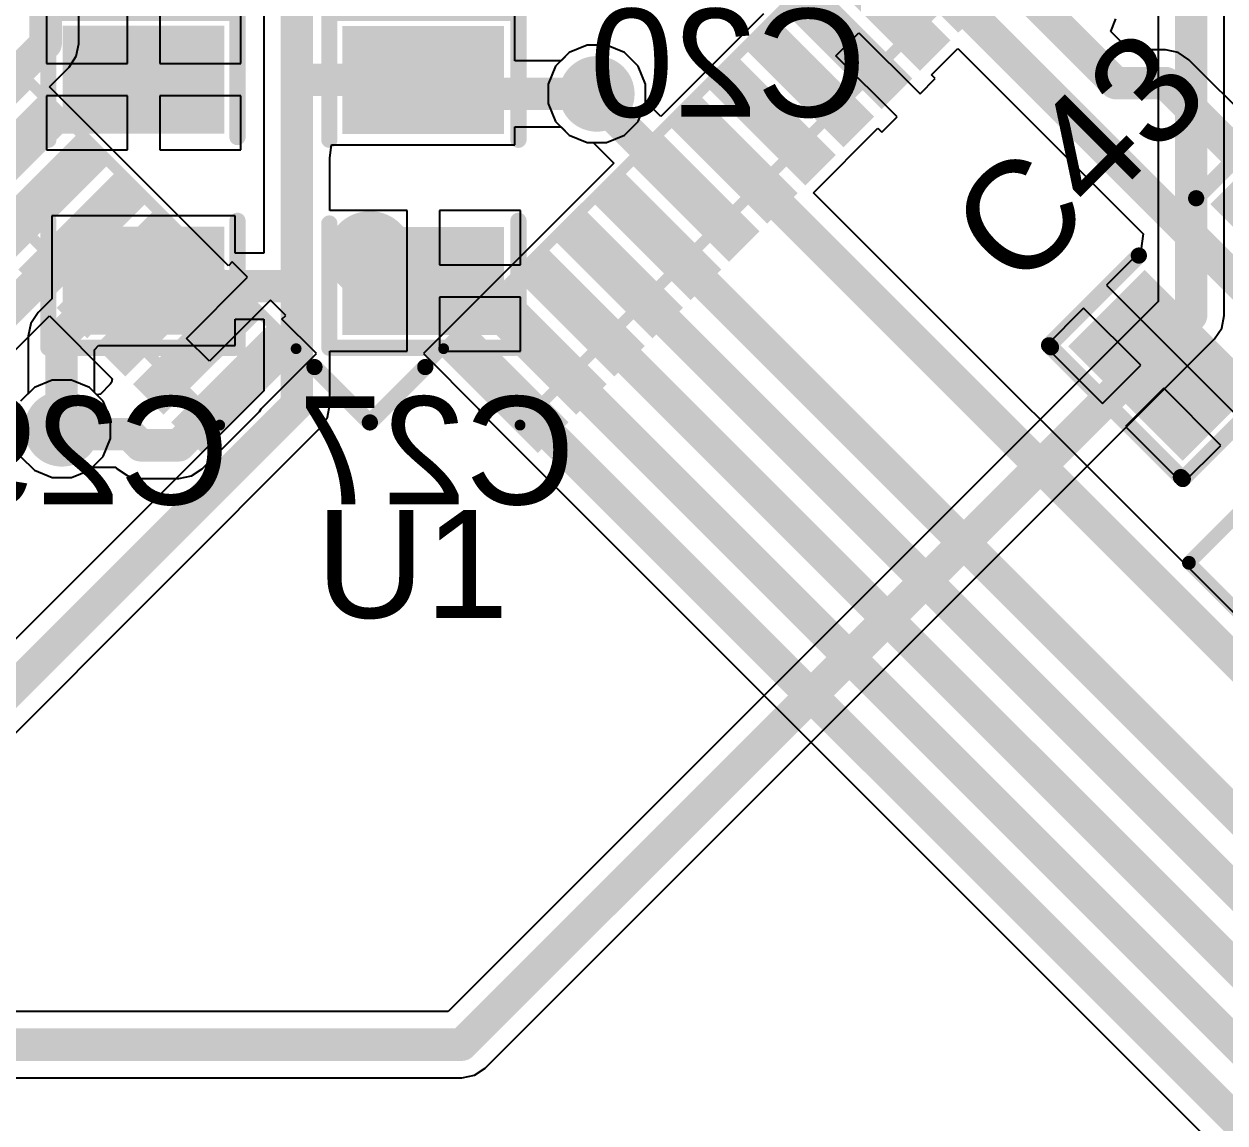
# Model space of a CAD drawing. Header units: millimetres. Extents: x 95 to 305, y 96 to 295.
# Drawn here: x 196.8 to 207.91, y 129.08 to 139.25 of the extents above; entities that cross this region are included whole.
import ezdxf

# ---------------------------------------------------------------- set-up
doc = ezdxf.new("R2010")
doc.units = ezdxf.units.MM
for name, color, linetype in [('BottomLayer', 5, 'Continuous'), ('BottomOverlay', 54, 'Continuous'), ('BottomPaste', 16, 'Continuous'), ('BottomSolder', 6, 'Continuous'), ('Mechanical11', 56, 'Continuous'), ('Mechanical13', 56, 'Continuous'), ('Mechanical15', 56, 'Continuous'), ('TopLayer', 1, 'Continuous'), ('TopOverlay', 2, 'Continuous'), ('TopPaste', 8, 'Continuous'), ('TopSolder', 216, 'Continuous'), ('ViaHoleLayer', 16, 'Continuous')]:
    doc.layers.add(name, color=color, linetype=linetype)
doc.styles.add('Arial', font='arial.ttf', dxfattribs={"height": 0.2})

# ---------------------------------------------------------------- blocks, each defined once
blk = doc.blocks.new('LQFP100_66')
at = {"layer": 'TopLayer'}
for points in [[(-6.149985159999999, 8.34999981), (-5.84998576, 8.34999981), (-5.84998576, 7.14999967), (-6.149985159999999, 7.14999967)], [(-5.64998616, 8.34999981), (-5.349986759999999, 8.34999981), (-5.349986759999999, 7.14999967), (-5.64998616, 7.14999967)], [(-5.149987159999999, 8.34999981), (-4.849987759999999, 8.34999981), (-4.849987759999999, 7.14999967), (-5.149987159999999, 7.14999967)], [(-4.649988159999999, 8.34999981), (-4.34998876, 8.34999981), (-4.34998876, 7.14999967), (-4.649988159999999, 7.14999967)], [(-4.14998916, 8.34999981), (-3.84998976, 8.34999981), (-3.84998976, 7.14999967), (-4.14998916, 7.14999967)], [(-3.64999016, 8.34999981), (-3.349990759999999, 8.34999981), (-3.349990759999999, 7.14999967), (-3.64999016, 7.14999967)], [(-3.14999116, 8.34999981), (-2.84999176, 8.34999981), (-2.84999176, 7.14999967), (-3.14999116, 7.14999967)], [(-2.64999216, 8.34999981), (-2.34999276, 8.34999981), (-2.34999276, 7.14999967), (-2.64999216, 7.14999967)], [(-7.14999967, 6.149990239999999), (-7.14999967, 5.84999084), (-8.34999981, 5.84999084), (-8.34999981, 6.149990239999999)], [(-7.14999967, 5.649991239999999), (-7.14999967, 5.349991839999999), (-8.34999981, 5.349991839999999), (-8.34999981, 5.649991239999999)], [(-7.14999967, 5.14999224), (-7.14999967, 4.84999284), (-8.34999981, 4.84999284), (-8.34999981, 5.14999224)], [(-7.14999967, 4.64999324), (-7.14999967, 4.34999384), (-8.34999981, 4.34999384), (-8.34999981, 4.64999324)], [(-7.14999967, 4.14999424), (-7.14999967, 3.84999484), (-8.34999981, 3.84999484), (-8.34999981, 4.14999424)], [(-7.14999967, 3.64999524), (-7.14999967, 3.34999584), (-8.34999981, 3.34999584), (-8.34999981, 3.64999524)], [(-7.14999967, 3.14999624), (-7.14999967, 2.84999684), (-8.34999981, 2.84999684), (-8.34999981, 3.14999624)], [(-7.14999967, 2.64999724), (-7.14999967, 2.34999784), (-8.34999981, 2.34999784), (-8.34999981, 2.64999724)], [(-7.14999967, 2.14999824), (-7.14999967, 1.84999884), (-8.34999981, 1.84999884), (-8.34999981, 2.14999824)], [(-7.14999967, 1.64999924), (-7.14999967, 1.34999984), (-8.34999981, 1.34999984), (-8.34999981, 1.64999924)], [(-7.14999967, 1.15000024), (-7.14999967, 0.8500008399999999), (-8.34999981, 0.8500008399999999), (-8.34999981, 1.15000024)], [(-7.14999967, 0.65000124), (-7.14999967, 0.35000184), (-8.34999981, 0.35000184), (-8.34999981, 0.65000124)]]:
    blk.add_hatch(color=1, dxfattribs=at).paths.add_polyline_path(points)
at = {"layer": 'TopPaste'}
for points in [[(-6.149985159999999, 8.34999981), (-5.84998576, 8.34999981), (-5.84998576, 7.14999967), (-6.149985159999999, 7.14999967)], [(-5.64998616, 8.34999981), (-5.349986759999999, 8.34999981), (-5.349986759999999, 7.14999967), (-5.64998616, 7.14999967)], [(-5.149987159999999, 8.34999981), (-4.849987759999999, 8.34999981), (-4.849987759999999, 7.14999967), (-5.149987159999999, 7.14999967)], [(-4.649988159999999, 8.34999981), (-4.34998876, 8.34999981), (-4.34998876, 7.14999967), (-4.649988159999999, 7.14999967)], [(-4.14998916, 8.34999981), (-3.84998976, 8.34999981), (-3.84998976, 7.14999967), (-4.14998916, 7.14999967)], [(-3.64999016, 8.34999981), (-3.349990759999999, 8.34999981), (-3.349990759999999, 7.14999967), (-3.64999016, 7.14999967)], [(-3.14999116, 8.34999981), (-2.84999176, 8.34999981), (-2.84999176, 7.14999967), (-3.14999116, 7.14999967)], [(-2.64999216, 8.34999981), (-2.34999276, 8.34999981), (-2.34999276, 7.14999967), (-2.64999216, 7.14999967)], [(-7.14999967, 6.149990239999999), (-7.14999967, 5.84999084), (-8.34999981, 5.84999084), (-8.34999981, 6.149990239999999)], [(-7.14999967, 5.649991239999999), (-7.14999967, 5.349991839999999), (-8.34999981, 5.349991839999999), (-8.34999981, 5.649991239999999)], [(-7.14999967, 5.14999224), (-7.14999967, 4.84999284), (-8.34999981, 4.84999284), (-8.34999981, 5.14999224)], [(-7.14999967, 4.64999324), (-7.14999967, 4.34999384), (-8.34999981, 4.34999384), (-8.34999981, 4.64999324)], [(-7.14999967, 4.14999424), (-7.14999967, 3.84999484), (-8.34999981, 3.84999484), (-8.34999981, 4.14999424)], [(-7.14999967, 3.64999524), (-7.14999967, 3.34999584), (-8.34999981, 3.34999584), (-8.34999981, 3.64999524)], [(-7.14999967, 3.14999624), (-7.14999967, 2.84999684), (-8.34999981, 2.84999684), (-8.34999981, 3.14999624)], [(-7.14999967, 2.64999724), (-7.14999967, 2.34999784), (-8.34999981, 2.34999784), (-8.34999981, 2.64999724)], [(-7.14999967, 2.14999824), (-7.14999967, 1.84999884), (-8.34999981, 1.84999884), (-8.34999981, 2.14999824)], [(-7.14999967, 1.64999924), (-7.14999967, 1.34999984), (-8.34999981, 1.34999984), (-8.34999981, 1.64999924)], [(-7.14999967, 1.15000024), (-7.14999967, 0.8500008399999999), (-8.34999981, 0.8500008399999999), (-8.34999981, 1.15000024)], [(-7.14999967, 0.65000124), (-7.14999967, 0.35000184), (-8.34999981, 0.35000184), (-8.34999981, 0.65000124)]]:
    blk.add_hatch(color=8, dxfattribs=at).paths.add_polyline_path(points)
at = {"layer": 'TopSolder'}
for points in [[(-6.199985059999999, 8.39999971), (-5.79998586, 8.39999971), (-5.79998586, 7.09999977), (-6.199985059999999, 7.09999977)], [(-5.69998606, 8.39999971), (-5.29998686, 8.39999971), (-5.29998686, 7.09999977), (-5.69998606, 7.09999977)], [(-5.19998706, 8.39999971), (-4.79998786, 8.39999971), (-4.79998786, 7.09999977), (-5.19998706, 7.09999977)], [(-4.69998806, 8.39999971), (-4.29998886, 8.39999971), (-4.29998886, 7.09999977), (-4.69998806, 7.09999977)], [(-4.19998906, 8.39999971), (-3.79998986, 8.39999971), (-3.79998986, 7.09999977), (-4.19998906, 7.09999977)], [(-3.69999006, 8.39999971), (-3.29999086, 8.39999971), (-3.29999086, 7.09999977), (-3.69999006, 7.09999977)], [(-3.19999106, 8.39999971), (-2.79999186, 8.39999971), (-2.79999186, 7.09999977), (-3.19999106, 7.09999977)], [(-2.69999206, 8.39999971), (-2.29999286, 8.39999971), (-2.29999286, 7.09999977), (-2.69999206, 7.09999977)], [(-7.09999977, 6.19999014), (-7.09999977, 5.79999094), (-8.39999971, 5.79999094), (-8.39999971, 6.19999014)], [(-7.09999977, 5.69999114), (-7.09999977, 5.299991939999999), (-8.39999971, 5.299991939999999), (-8.39999971, 5.69999114)], [(-7.09999977, 5.199992139999999), (-7.09999977, 4.79999294), (-8.39999971, 4.79999294), (-8.39999971, 5.199992139999999)], [(-7.09999977, 4.69999314), (-7.09999977, 4.299993939999999), (-8.39999971, 4.299993939999999), (-8.39999971, 4.69999314)], [(-7.09999977, 4.19999414), (-7.09999977, 3.799994939999999), (-8.39999971, 3.799994939999999), (-8.39999971, 4.19999414)], [(-7.09999977, 3.69999514), (-7.09999977, 3.29999594), (-8.39999971, 3.29999594), (-8.39999971, 3.69999514)], [(-7.09999977, 3.19999614), (-7.09999977, 2.79999694), (-8.39999971, 2.79999694), (-8.39999971, 3.19999614)], [(-7.09999977, 2.69999714), (-7.09999977, 2.29999794), (-8.39999971, 2.29999794), (-8.39999971, 2.69999714)], [(-7.09999977, 2.19999814), (-7.09999977, 1.79999894), (-8.39999971, 1.79999894), (-8.39999971, 2.19999814)], [(-7.09999977, 1.69999914), (-7.09999977, 1.29999994), (-8.39999971, 1.29999994), (-8.39999971, 1.69999914)], [(-7.09999977, 1.20000014), (-7.09999977, 0.8000009399999999), (-8.39999971, 0.8000009399999999), (-8.39999971, 1.20000014)], [(-7.09999977, 0.7000011399999999), (-7.09999977, 0.30000194), (-8.39999971, 0.3000019399999999), (-8.39999971, 0.7000011399999999)]]:
    blk.add_hatch(color=216, dxfattribs=at).paths.add_polyline_path(points)
at = {"layer": 'Mechanical11', "const_width": 0.0999998}
for points in [[(6.13499916, 8.09999904), (-6.13499916, 8.09999904)], [(-6.13499916, 8.09999904), (-6.13499916, 7.10000104)], [(7.10000104, 7.10000104), (-7.10000104, 7.10000104)], [(-7.099998499999999, 7.100003579999999), (-7.099998499999999, -7.099998499999999)], [(-8.0999965, 6.13500424), (-8.099993959999999, -6.13499408)], [(-7.099995959999999, 6.13500424), (-8.0999965, 6.13500424)]]:
    blk.add_lwpolyline(points, dxfattribs=at)
at = {"layer": 'Mechanical11'}
for points, const_width in [([(-6.15999784, 8.09999904, 1), (-6.110000479999999, 8.09999904, 1)], 0.0499999), ([(-6.15999784, 8.09999904, 1), (-6.110000479999999, 8.09999904, 1)], 0.0499999), ([(-7.124999719999999, 7.10000104, 1), (-7.075002359999999, 7.10000104, 1)], 0.0499999), ([(-7.124997179999999, 7.100003579999999, 1), (-7.074999819999999, 7.100003579999999, 1)], 0.0499999), ([(-6.15999784, 7.10000104, 1), (-6.110000479999999, 7.10000104, 1)], 0.0499999), ([(-5.80001634, 6.000000699999999, 1), (-6.20001554, 6.000000699999999, 1)], 0.3999992), ([(-8.124995179999999, 6.13500424, 1), (-8.07499782, 6.13500424, 1)], 0.0499999), ([(-8.124995179999999, 6.13500424, 1), (-8.07499782, 6.13500424, 1)], 0.0499999), ([(-7.124994640000001, 6.13500424, 1), (-7.074997279999999, 6.13500424, 1)], 0.0499999), ([(-6.30001534, 6.000000699999999, 1), (-6.10001574, 6.000000699999999, 1)], 0.1999996), ([(-5.900016139999999, 6.000000699999999, 1), (-5.70001654, 6.000000699999999, 1)], 0.1999996)]:
    blk.add_lwpolyline(points, format="xyb", close=True, dxfattribs=dict(at, const_width=const_width))
at = {"layer": 'TopOverlay', "const_width": 0.1499997}
for points in [[(-7.10016106, 7.10000104), (-7.1001636, 6.37500122)], [(-6.37516378, 7.10000104), (-7.10016106, 7.10000104)]]:
    blk.add_lwpolyline(points, dxfattribs=at)
at = {"layer": 'TopOverlay'}
for points, const_width in [([(-7.137661619999999, 7.10000104, 1), (-7.0626605, 7.10000104, 1)], 0.07499858), ([(-7.137661619999999, 7.10000104, 1), (-7.0626605, 7.10000104, 1)], 0.07499858), ([(-6.41266434, 7.10000104, 1), (-6.33766322, 7.10000104, 1)], 0.07499858), ([(-7.137664159999999, 6.37500122, 1), (-7.06266304, 6.37500122, 1)], 0.07499858), ([(-5.8000011, 5.999995619999999, 1), (-6.200000299999999, 5.999995619999999, 1)], 0.3999992), ([(-6.300000099999999, 5.999995619999999, 1), (-6.100000499999999, 5.999995619999999, 1)], 0.1999996), ([(-5.900000899999999, 5.999995619999999, 1), (-5.7000013, 5.999995619999999, 1)], 0.1999996)]:
    blk.add_lwpolyline(points, format="xyb", close=True, dxfattribs=dict(at, const_width=const_width))
blk = doc.blocks.new('TSX_3225_153')
at = {"layer": 'Mechanical15'}
h = blk.add_hatch(color=56, dxfattribs=at)
edge = h.paths.add_edge_path()
edge.add_arc((0, 0), 0.254, 0, 360)
at = {"layer": 'TopLayer'}
h = blk.add_hatch(color=1, dxfattribs=at)
edge = h.paths.add_edge_path()
edge.add_arc((-1.65000051, 1.30000121), 0.1499997, 90, 180)
edge.add_line((-1.80000021, 1.30000121), (-1.80000021, 0.4000004699999999))
edge.add_arc((-1.65000051, 0.4000004699999999), 0.1499997, 180, 270.0000000000001)
edge.add_line((-1.65000051, 0.25000077), (-0.5500001699999999, 0.25000077))
edge.add_arc((-0.55000017, 0.4000004699999999), 0.1499997, 270, 360)
edge.add_line((-0.4000004700000001, 0.4000004699999999), (-0.4000004700000001, 1.30000121))
edge.add_arc((-0.55000017, 1.30000121), 0.1499997, 0, 90)
edge.add_line((-0.55000017, 1.45000091), (-1.65000051, 1.45000091))
h = blk.add_hatch(color=1, dxfattribs=at)
edge = h.paths.add_edge_path()
edge.add_arc((0.54999763, 1.29999867), 0.1499997, 90, 180)
edge.add_line((0.3999979300000001, 1.29999867), (0.3999979300000001, 0.3999979300000001))
edge.add_arc((0.54999763, 0.39999793), 0.1499997, 180, 270)
edge.add_line((0.54999763, 0.24999823), (1.64999797, 0.24999823))
edge.add_arc((1.64999797, 0.39999793), 0.1499997, 270, 360)
edge.add_line((1.79999767, 0.39999793), (1.79999767, 1.29999867))
edge.add_arc((1.64999797, 1.29999867), 0.1499997, 0, 90)
edge.add_line((1.64999797, 1.44999837), (0.54999763, 1.44999837))
h = blk.add_hatch(color=1, dxfattribs=at)
edge = h.paths.add_edge_path()
edge.add_arc((-1.65000051, -0.4000004699999999), 0.1499997, 90, 180)
edge.add_line((-1.80000021, -0.4000004699999999), (-1.80000021, -1.30000121))
edge.add_arc((-1.65000051, -1.30000121), 0.1499997, 180, 270.0000000000001)
edge.add_line((-1.65000051, -1.45000091), (-0.5500001699999999, -1.45000091))
edge.add_arc((-0.55000017, -1.30000121), 0.1499997, 270, 360)
edge.add_line((-0.4000004700000001, -1.30000121), (-0.4000004700000001, -0.4000004699999999))
edge.add_arc((-0.55000017, -0.4000004699999999), 0.1499997, 0, 90)
edge.add_line((-0.55000017, -0.25000077), (-1.65000051, -0.25000077))
h = blk.add_hatch(color=1, dxfattribs=at)
edge = h.paths.add_edge_path()
edge.add_arc((0.55000017, -0.4000004699999999), 0.1499997, 90, 180)
edge.add_line((0.4000004700000001, -0.4000004699999999), (0.4000004700000001, -1.30000121))
edge.add_arc((0.55000017, -1.30000121), 0.1499997, 180, 270)
edge.add_line((0.55000017, -1.45000091), (1.65000051, -1.45000091))
edge.add_arc((1.65000051, -1.30000121), 0.1499997, 270, 360)
edge.add_line((1.80000021, -1.30000121), (1.80000021, -0.4000004699999999))
edge.add_arc((1.65000051, -0.4000004699999999), 0.1499997, 0, 90.0000000000001)
edge.add_line((1.65000051, -0.25000077), (0.5500001699999999, -0.25000077))
at = {"layer": 'TopPaste'}
h = blk.add_hatch(color=8, dxfattribs=at)
edge = h.paths.add_edge_path()
edge.add_arc((-1.65000051, 1.30000121), 0.1499997, 90, 180)
edge.add_line((-1.80000021, 1.30000121), (-1.80000021, 0.4000004699999999))
edge.add_arc((-1.65000051, 0.4000004699999999), 0.1499997, 180, 270.0000000000001)
edge.add_line((-1.65000051, 0.25000077), (-0.5500001699999999, 0.25000077))
edge.add_arc((-0.55000017, 0.4000004699999999), 0.1499997, 270, 360)
edge.add_line((-0.4000004700000001, 0.4000004699999999), (-0.4000004700000001, 1.30000121))
edge.add_arc((-0.55000017, 1.30000121), 0.1499997, 0, 90)
edge.add_line((-0.55000017, 1.45000091), (-1.65000051, 1.45000091))
h = blk.add_hatch(color=8, dxfattribs=at)
edge = h.paths.add_edge_path()
edge.add_arc((0.54999763, 1.29999867), 0.1499997, 90, 180)
edge.add_line((0.3999979300000001, 1.29999867), (0.3999979300000001, 0.3999979300000001))
edge.add_arc((0.54999763, 0.39999793), 0.1499997, 180, 270)
edge.add_line((0.54999763, 0.24999823), (1.64999797, 0.24999823))
edge.add_arc((1.64999797, 0.39999793), 0.1499997, 270, 360)
edge.add_line((1.79999767, 0.39999793), (1.79999767, 1.29999867))
edge.add_arc((1.64999797, 1.29999867), 0.1499997, 0, 90)
edge.add_line((1.64999797, 1.44999837), (0.54999763, 1.44999837))
h = blk.add_hatch(color=8, dxfattribs=at)
edge = h.paths.add_edge_path()
edge.add_arc((-1.65000051, -0.4000004699999999), 0.1499997, 90, 180)
edge.add_line((-1.80000021, -0.4000004699999999), (-1.80000021, -1.30000121))
edge.add_arc((-1.65000051, -1.30000121), 0.1499997, 180, 270.0000000000001)
edge.add_line((-1.65000051, -1.45000091), (-0.5500001699999999, -1.45000091))
edge.add_arc((-0.55000017, -1.30000121), 0.1499997, 270, 360)
edge.add_line((-0.4000004700000001, -1.30000121), (-0.4000004700000001, -0.4000004699999999))
edge.add_arc((-0.55000017, -0.4000004699999999), 0.1499997, 0, 90)
edge.add_line((-0.55000017, -0.25000077), (-1.65000051, -0.25000077))
h = blk.add_hatch(color=8, dxfattribs=at)
edge = h.paths.add_edge_path()
edge.add_arc((0.55000017, -0.4000004699999999), 0.1499997, 90, 180)
edge.add_line((0.4000004700000001, -0.4000004699999999), (0.4000004700000001, -1.30000121))
edge.add_arc((0.55000017, -1.30000121), 0.1499997, 180, 270)
edge.add_line((0.55000017, -1.45000091), (1.65000051, -1.45000091))
edge.add_arc((1.65000051, -1.30000121), 0.1499997, 270, 360)
edge.add_line((1.80000021, -1.30000121), (1.80000021, -0.4000004699999999))
edge.add_arc((1.65000051, -0.4000004699999999), 0.1499997, 0, 90.0000000000001)
edge.add_line((1.65000051, -0.25000077), (0.5500001699999999, -0.25000077))
at = {"layer": 'TopSolder'}
h = blk.add_hatch(color=216, dxfattribs=at)
edge = h.paths.add_edge_path()
edge.add_arc((-1.65000051, 1.30000121), 0.1999996, 90, 180)
edge.add_line((-1.85000011, 1.30000121), (-1.85000011, 0.4000004699999999))
edge.add_arc((-1.65000051, 0.4000004699999999), 0.1999996, 180, 269.9999999999999)
edge.add_line((-1.65000051, 0.2000008699999999), (-0.5500001699999999, 0.2000008699999999))
edge.add_arc((-0.55000017, 0.4000004699999999), 0.1999996, 270, 360)
edge.add_line((-0.35000057, 0.4000004699999999), (-0.35000057, 1.30000121))
edge.add_arc((-0.55000017, 1.30000121), 0.1999996, 0, 90)
edge.add_line((-0.55000017, 1.50000081), (-1.65000051, 1.50000081))
h = blk.add_hatch(color=216, dxfattribs=at)
edge = h.paths.add_edge_path()
edge.add_arc((0.54999763, 1.29999867), 0.1999996, 90, 180)
edge.add_line((0.34999803, 1.29999867), (0.34999803, 0.3999979300000001))
edge.add_arc((0.54999763, 0.39999793), 0.1999996, 180, 270)
edge.add_line((0.54999763, 0.19999833), (1.64999797, 0.19999833))
edge.add_arc((1.64999797, 0.39999793), 0.1999996, 270, 360)
edge.add_line((1.84999757, 0.39999793), (1.84999757, 1.29999867))
edge.add_arc((1.64999797, 1.29999867), 0.1999996, 0, 90)
edge.add_line((1.64999797, 1.49999827), (0.54999763, 1.49999827))
h = blk.add_hatch(color=216, dxfattribs=at)
edge = h.paths.add_edge_path()
edge.add_arc((-1.65000051, -0.4000004699999999), 0.1999996, 90, 180)
edge.add_line((-1.85000011, -0.4000004699999999), (-1.85000011, -1.30000121))
edge.add_arc((-1.65000051, -1.30000121), 0.1999996, 180, 269.9999999999999)
edge.add_line((-1.65000051, -1.50000081), (-0.5500001699999999, -1.50000081))
edge.add_arc((-0.55000017, -1.30000121), 0.1999996, 270, 360)
edge.add_line((-0.35000057, -1.30000121), (-0.35000057, -0.4000004699999999))
edge.add_arc((-0.55000017, -0.4000004699999999), 0.1999996, 0, 90)
edge.add_line((-0.55000017, -0.2000008699999999), (-1.65000051, -0.2000008699999999))
h = blk.add_hatch(color=216, dxfattribs=at)
edge = h.paths.add_edge_path()
edge.add_arc((0.55000017, -0.4000004699999999), 0.1999996, 90, 180)
edge.add_line((0.35000057, -0.4000004699999999), (0.35000057, -1.30000121))
edge.add_arc((0.55000017, -1.30000121), 0.1999996, 180, 270)
edge.add_line((0.55000017, -1.50000081), (1.65000051, -1.50000081))
edge.add_arc((1.65000051, -1.30000121), 0.1999996, 270, 360)
edge.add_line((1.85000011, -1.30000121), (1.85000011, -0.4000004699999999))
edge.add_arc((1.65000051, -0.4000004699999999), 0.1999996, 0, 89.99999999999987)
edge.add_line((1.65000051, -0.2000008699999999), (0.5500001699999999, -0.2000008699999999))
at = {"layer": 'Mechanical13', "const_width": 0.0499999}
for points in [[(-1.49266656, 1.3000736), (-1.64974016, 1.143)], [(1.49392386, 1.3000736), (-1.49266656, 1.3000736)], [(1.6502253, 1.14377216), (1.49392386, 1.3000736)], [(-1.64974016, -1.143), (-1.64974016, 1.143)], [(1.6502253, -1.143), (1.6502253, 1.14377216)], [(-1.49282912, -1.29991104), (-1.64974016, -1.143)], [(1.6502253, -1.143), (1.49331426, -1.29991104)], [(1.49331426, -1.29991104), (-1.49282912, -1.29991104)]]:
    blk.add_lwpolyline(points, dxfattribs=at)
at = {"layer": 'Mechanical13', "const_width": 0.02499868}
for points in [[(-1.5051659, 1.3000736, 1), (-1.48016722, 1.3000736, 1)], [(-1.5051659, 1.3000736, 1), (-1.48016722, 1.3000736, 1)], [(1.48142452, 1.3000736, 1), (1.5064232, 1.3000736, 1)], [(1.48142452, 1.3000736, 1), (1.5064232, 1.3000736, 1)], [(-1.6622395, 1.143, 1), (-1.63724082, 1.143, 1)], [(-1.6622395, 1.143, 1), (-1.63724082, 1.143, 1)], [(1.63772596, 1.14377216, 1), (1.66272464, 1.14377216, 1)], [(1.63772596, 1.14377216, 1), (1.66272464, 1.14377216, 1)], [(-1.6622395, -1.143, 1), (-1.63724082, -1.143, 1)], [(-1.6622395, -1.143, 1), (-1.63724082, -1.143, 1)], [(1.63772596, -1.143, 1), (1.66272464, -1.143, 1)], [(1.63772596, -1.143, 1), (1.66272464, -1.143, 1)], [(-1.50532846, -1.29991104, 1), (-1.48032978, -1.29991104, 1)], [(-1.50532846, -1.29991104, 1), (-1.48032978, -1.29991104, 1)], [(1.48081492, -1.29991104, 1), (1.5058136, -1.29991104, 1)], [(1.48081492, -1.29991104, 1), (1.5058136, -1.29991104, 1)]]:
    blk.add_lwpolyline(points, format="xyb", close=True, dxfattribs=at)
at = {"layer": 'Mechanical15', "const_width": 0.127}
for points in [[(2.159, 1.778), (-2.159, 1.778)], [(-2.159, -1.778), (-2.159, 1.778)], [(2.159, -1.778), (2.159, 1.778)], [(2.159, -1.778), (-2.159, -1.778)]]:
    blk.add_lwpolyline(points, dxfattribs=at)
at = {"layer": 'Mechanical15', "const_width": 0.0635}
for points in [[(-2.19075, 1.778, 1), (-2.12725, 1.778, 1)], [(-2.19075, 1.778, 1), (-2.12725, 1.778, 1)], [(2.12725, 1.778, 1), (2.19075, 1.778, 1)], [(2.12725, 1.778, 1), (2.19075, 1.778, 1)], [(-2.19075, -1.778, 1), (-2.12725, -1.778, 1)], [(-2.19075, -1.778, 1), (-2.12725, -1.778, 1)], [(2.12725, -1.778, 1), (2.19075, -1.778, 1)], [(2.12725, -1.778, 1), (2.19075, -1.778, 1)]]:
    blk.add_lwpolyline(points, format="xyb", close=True, dxfattribs=at)
at = {"layer": 'TopOverlay', "const_width": 0.127}
for points in [[(2.159, 1.778), (-2.159, 1.778)], [(-2.159, -1.24100082), (-2.159, 1.778)], [(2.159, -1.778), (2.159, 1.778)], [(-1.62199828, -1.778), (-2.159, -1.24100082)], [(2.159, -1.778), (-1.62199828, -1.778)]]:
    blk.add_lwpolyline(points, dxfattribs=at)
at = {"layer": 'TopOverlay'}
for points, const_width in [([(-2.19075, 1.778, 1), (-2.12725, 1.778, 1)], 0.0635), ([(-2.19075, 1.778, 1), (-2.12725, 1.778, 1)], 0.0635), ([(2.12725, 1.778, 1), (2.19075, 1.778, 1)], 0.0635), ([(2.12725, 1.778, 1), (2.19075, 1.778, 1)], 0.0635), ([(-2.19075, -1.24100082, 1), (-2.12725, -1.24100082, 1)], 0.0635), ([(-2.19075, -1.24100082, 1), (-2.12725, -1.24100082, 1)], 0.0635), ([(-2.0590002, -1.778, 1), (-2.2589998, -1.778, 1)], 0.0999998), ([(-2.28399848, -1.778, 1), (-2.23400112, -1.778, 1)], 0.0499999), ([(-2.08399888, -1.778, 1), (-2.03400152, -1.778, 1)], 0.0499999), ([(-1.65374828, -1.778, 1), (-1.59024828, -1.778, 1)], 0.0635), ([(-1.65374828, -1.778, 1), (-1.59024828, -1.778, 1)], 0.0635), ([(2.12725, -1.778, 1), (2.19075, -1.778, 1)], 0.0635), ([(2.12725, -1.778, 1), (2.19075, -1.778, 1)], 0.0635)]:
    blk.add_lwpolyline(points, format="xyb", close=True, dxfattribs=dict(at, const_width=const_width))
blk = doc.blocks.new('CAP0805_162')
at = {"layer": 'TopLayer'}
for points in [[(-1.37900029, 0.70449948), (-0.47899955, 0.70449948), (-0.47899955, -0.69250052), (-1.37900029, -0.69250052)], [(0.48100107, 0.70449948), (1.38100181, 0.70449948), (1.38100181, -0.69250052), (0.48100107, -0.69250052)]]:
    blk.add_hatch(color=1, dxfattribs=at).paths.add_polyline_path(points)
at = {"layer": 'TopPaste'}
for points in [[(-1.37900029, 0.70449948), (-0.47899955, 0.70449948), (-0.47899955, -0.69250052), (-1.37900029, -0.69250052)], [(0.48100107, 0.70449948), (1.38100181, 0.70449948), (1.38100181, -0.69250052), (0.48100107, -0.69250052)]]:
    blk.add_hatch(color=8, dxfattribs=at).paths.add_polyline_path(points)
at = {"layer": 'TopSolder'}
for points in [[(-1.42900019, 0.7544993799999999), (-0.42899965, 0.7544993799999999), (-0.42899965, -0.7425004199999999), (-1.42900019, -0.7425004199999999)], [(0.4310011699999999, 0.7544993799999999), (1.43100171, 0.7544993799999999), (1.43100171, -0.7425004199999999), (0.4310011699999999, -0.7425004199999999)]]:
    blk.add_hatch(color=216, dxfattribs=at).paths.add_polyline_path(points)
at = {"layer": 'TopOverlay', "const_width": 0.1499997}
for points in [[(-0.37500052, 0.8750020599999999), (-1.55000198, 0.8750020599999999)], [(-1.55000198, -0.8500008399999999), (-1.55000198, 0.8500008399999999)], [(1.54999944, 0.87499952), (0.3999992, 0.87499952)], [(1.54999944, -0.85000338), (1.54999944, 0.8499983)], [(-0.37500052, -0.8750020599999999), (-1.55000198, -0.8750020599999999)], [(1.54999944, -0.8750045999999999), (0.37500052, -0.8750045999999999)]]:
    blk.add_lwpolyline(points, dxfattribs=at)
at = {"layer": 'TopOverlay', "const_width": 0.07499858}
for points in [[(-1.58750254, 0.8750020599999999, 1), (-1.51250142, 0.8750020599999999, 1)], [(-1.58750254, 0.8500008399999999, 1), (-1.51250142, 0.8500008399999999, 1)], [(-0.41250108, 0.8750020599999999, 1), (-0.33749996, 0.8750020599999999, 1)], [(0.36249864, 0.87499952, 1), (0.43749976, 0.87499952, 1)], [(1.51249888, 0.87499952, 1), (1.5875, 0.87499952, 1)], [(1.51249888, 0.8499983, 1), (1.5875, 0.8499983, 1)], [(-1.58750254, -0.8500008399999999, 1), (-1.51250142, -0.8500008399999999, 1)], [(1.51249888, -0.85000338, 1), (1.5875, -0.85000338, 1)], [(-1.58750254, -0.8750020599999999, 1), (-1.51250142, -0.8750020599999999, 1)], [(-0.41250108, -0.8750020599999999, 1), (-0.33749996, -0.8750020599999999, 1)], [(0.33749996, -0.8750045999999999, 1), (0.41250108, -0.8750045999999999, 1)], [(1.51249888, -0.8750045999999999, 1), (1.5875, -0.8750045999999999, 1)]]:
    blk.add_lwpolyline(points, format="xyb", close=True, dxfattribs=at)
blk = doc.blocks.new('CAP0805_B_173')
at = {"layer": 'BottomLayer'}
for points in [[(-1.37900029, 0.69250052), (-0.47899955, 0.69250052), (-0.47899955, -0.70449948), (-1.37900029, -0.70449948)], [(0.48100107, 0.69250052), (1.38100181, 0.69250052), (1.38100181, -0.70449948), (0.48100107, -0.70449948)]]:
    blk.add_hatch(color=5, dxfattribs=at).paths.add_polyline_path(points)
at = {"layer": 'BottomPaste'}
for points in [[(-1.37900029, 0.69250052), (-0.47899955, 0.69250052), (-0.47899955, -0.70449948), (-1.37900029, -0.70449948)], [(0.48100107, 0.69250052), (1.38100181, 0.69250052), (1.38100181, -0.70449948), (0.48100107, -0.70449948)]]:
    blk.add_hatch(color=16, dxfattribs=at).paths.add_polyline_path(points)
at = {"layer": 'BottomSolder'}
for points in [[(-1.42900019, 0.7425004199999999), (-0.42899965, 0.7425004199999999), (-0.42899965, -0.7544993799999999), (-1.42900019, -0.7544993799999999)], [(0.4310011699999999, 0.7425004199999999), (1.43100171, 0.7425004199999999), (1.43100171, -0.7544993799999999), (0.4310011699999999, -0.7544993799999999)]]:
    blk.add_hatch(color=6, dxfattribs=at).paths.add_polyline_path(points)
at = {"layer": 'BottomOverlay', "const_width": 0.1499997}
for points in [[(-1.55000198, 0.8750020599999999), (-0.37500052, 0.8750020599999999)], [(-1.54999944, 0.8499983), (-1.54999944, -0.8499983)], [(0.37500052, 0.8750045999999999), (1.54999944, 0.8750045999999999)], [(1.54999944, 0.85000338), (1.54999944, -0.8499983)], [(-1.55000198, -0.8750020599999999), (-0.37500052, -0.8750020599999999)], [(0.3999992, -0.87499952), (1.54999944, -0.87499952)]]:
    blk.add_lwpolyline(points, dxfattribs=at)
at = {"layer": 'BottomOverlay', "const_width": 0.07499858}
for points in [[(-1.58750254, 0.8750020599999999, 1), (-1.51250142, 0.8750020599999999, 1)], [(-1.5875, 0.8499983, 1), (-1.51249888, 0.8499983, 1)], [(-0.41250108, 0.8750020599999999, 1), (-0.33749996, 0.8750020599999999, 1)], [(0.33749996, 0.8750045999999999, 1), (0.41250108, 0.8750045999999999, 1)], [(1.51249888, 0.8750045999999999, 1), (1.5875, 0.8750045999999999, 1)], [(1.51249888, 0.85000338, 1), (1.5875, 0.85000338, 1)], [(-1.5875, -0.8499983, 1), (-1.51249888, -0.8499983, 1)], [(1.51249888, -0.8499983, 1), (1.5875, -0.8499983, 1)], [(-1.58750254, -0.8750020599999999, 1), (-1.51250142, -0.8750020599999999, 1)], [(-0.41250108, -0.8750020599999999, 1), (-0.33749996, -0.8750020599999999, 1)], [(0.36249864, -0.87499952, 1), (0.43749976, -0.87499952, 1)], [(1.51249888, -0.87499952, 1), (1.5875, -0.87499952, 1)]]:
    blk.add_lwpolyline(points, format="xyb", close=True, dxfattribs=at)
blk = doc.blocks.new('CAP0805_B_175')
at = {"layer": 'BottomLayer'}
for points in [[(-1.37900029, 0.69250052), (-0.47899955, 0.69250052), (-0.47899955, -0.70449948), (-1.37900029, -0.70449948)], [(0.48100107, 0.69250052), (1.38100181, 0.69250052), (1.38100181, -0.70449948), (0.48100107, -0.70449948)]]:
    blk.add_hatch(color=5, dxfattribs=at).paths.add_polyline_path(points)
at = {"layer": 'BottomPaste'}
for points in [[(-1.37900029, 0.69250052), (-0.47899955, 0.69250052), (-0.47899955, -0.70449948), (-1.37900029, -0.70449948)], [(0.48100107, 0.69250052), (1.38100181, 0.69250052), (1.38100181, -0.70449948), (0.48100107, -0.70449948)]]:
    blk.add_hatch(color=16, dxfattribs=at).paths.add_polyline_path(points)
at = {"layer": 'BottomSolder'}
for points in [[(-1.42900019, 0.7425004199999999), (-0.42899965, 0.7425004199999999), (-0.42899965, -0.7544993799999999), (-1.42900019, -0.7544993799999999)], [(0.4310011699999999, 0.7425004199999999), (1.43100171, 0.7425004199999999), (1.43100171, -0.7544993799999999), (0.4310011699999999, -0.7544993799999999)]]:
    blk.add_hatch(color=6, dxfattribs=at).paths.add_polyline_path(points)
at = {"layer": 'BottomOverlay', "const_width": 0.1499997}
for points in [[(-0.37500052, 0.8750020599999999), (-1.55000198, 0.8750020599999999)], [(-1.54999944, -0.8499983), (-1.54999944, 0.8499983)], [(1.54999944, 0.8750045999999999), (0.37500052, 0.8750045999999999)], [(1.54999944, -0.8499983), (1.54999944, 0.85000338)], [(-0.37500052, -0.8750020599999999), (-1.55000198, -0.8750020599999999)], [(1.54999944, -0.87499952), (0.3999992, -0.87499952)]]:
    blk.add_lwpolyline(points, dxfattribs=at)
at = {"layer": 'BottomOverlay', "const_width": 0.07499858}
for points in [[(-1.58750254, 0.8750020599999999, 1), (-1.51250142, 0.8750020599999999, 1)], [(-1.5875, 0.8499983, 1), (-1.51249888, 0.8499983, 1)], [(-0.41250108, 0.8750020599999999, 1), (-0.33749996, 0.8750020599999999, 1)], [(0.33749996, 0.8750045999999999, 1), (0.41250108, 0.8750045999999999, 1)], [(1.51249888, 0.8750045999999999, 1), (1.5875, 0.8750045999999999, 1)], [(1.51249888, 0.85000338, 1), (1.5875, 0.85000338, 1)], [(-1.5875, -0.8499983, 1), (-1.51249888, -0.8499983, 1)], [(1.51249888, -0.8499983, 1), (1.5875, -0.8499983, 1)], [(-1.58750254, -0.8750020599999999, 1), (-1.51250142, -0.8750020599999999, 1)], [(-0.41250108, -0.8750020599999999, 1), (-0.33749996, -0.8750020599999999, 1)], [(0.36249864, -0.87499952, 1), (0.43749976, -0.87499952, 1)], [(1.51249888, -0.87499952, 1), (1.5875, -0.87499952, 1)]]:
    blk.add_lwpolyline(points, format="xyb", close=True, dxfattribs=at)

msp = doc.modelspace()

# ---------------------------------------------------------------- hatches: boundary and pattern name
at = {"layer": 'BottomLayer'}
h = msp.add_hatch(color=5, dxfattribs=at)
edge = h.paths.add_edge_path()
edge.add_arc((202.09999966, 138.59999966), 0.2999994, 0, 360)
h = msp.add_hatch(color=5, dxfattribs=at)
edge = h.paths.add_edge_path()
edge.add_arc((197.1499994, 135.50000078), 0.2999994, 0, 360)
at = {"layer": 'BottomSolder'}
h = msp.add_hatch(color=6, dxfattribs=at)
edge = h.paths.add_edge_path()
edge.add_arc((202.09999966, 138.59999966), 0.3499993, 0, 360)
h = msp.add_hatch(color=6, dxfattribs=at)
edge = h.paths.add_edge_path()
edge.add_arc((197.1499994, 135.50000078), 0.3499993, 0, 360)
at = {"layer": 'TopLayer'}
h = msp.add_hatch(color=1, dxfattribs=at)
edge = h.paths.add_edge_path()
edge.add_arc((202.09999966, 138.59999966), 0.2999994, 0, 360)
h = msp.add_hatch(color=1, dxfattribs=at)
edge = h.paths.add_edge_path()
edge.add_arc((197.1499994, 135.50000078), 0.2999994, 0, 360)
at = {"layer": 'TopSolder'}
h = msp.add_hatch(color=216, dxfattribs=at)
edge = h.paths.add_edge_path()
edge.add_arc((202.09999966, 138.59999966), 0.3499993, 0, 360)
h = msp.add_hatch(color=216, dxfattribs=at)
edge = h.paths.add_edge_path()
edge.add_arc((197.1499994, 135.50000078), 0.3499993, 0, 360)
at = {"layer": 'ViaHoleLayer'}
h = msp.add_hatch(color=16, dxfattribs=at)
edge = h.paths.add_edge_path()
edge.add_arc((202.09999966, 138.59999966), 0.1499997, 0, 360)
h = msp.add_hatch(color=16, dxfattribs=at)
edge = h.paths.add_edge_path()
edge.add_arc((197.1499994, 135.50000078), 0.1499997, 0, 360)

# ---------------------------------------------------------------- linework, layer by layer
at = {"layer": 'BottomLayer'}
for p, q in [((207.29412186, 142.39998698), (207.29412186, 136.67669642)), ((207.90587578, 136.54999868), (207.90587578, 142.2732994)), ((199.01928954, 140.59998804), (199.01928954, 138.70001216)), ((197.00750032, 139.3810014), (197.00750032, 138.88101002)), ((197.75598752, 138.88101002), (197.75598752, 139.3810014)), ((198.05598692, 139.3810014), (198.05598692, 138.88101002)), ((198.80449952, 138.88101002), (198.80449952, 139.3810014)), ((201.34250054, 138.90587662), (201.34250054, 139.32899998)), ((202.01049006, 139.04999876), (201.84509542, 138.98148988)), ((202.18950926, 139.04999876), (202.01049006, 139.04999876)), ((202.3549039, 138.98148988), (202.18950926, 139.04999876)), ((201.84509542, 138.98148988), (201.76948216, 138.90587662)), ((202.48148988, 138.8549039), (202.3549039, 138.98148988)), ((197.00750032, 138.88101002), (197.75598752, 138.88101002)), ((198.05598692, 138.88101002), (198.80449952, 138.88101002)), ((201.76948216, 138.90587662), (201.34250054, 138.90587662)), ((202.54999876, 138.68950926), (202.48148988, 138.8549039)), ((199.01928954, 138.70001216), (199.019287, 138.69999946)), ((199.019287, 138.69999946), (199.01928954, 138.69998676)), ((199.01928954, 138.69998676), (199.01928954, 137.12530106)), ((202.54999876, 138.51049006), (202.54999876, 138.68950926)), ((197.75598752, 138.58101062), (197.00750032, 138.58101062)), ((197.00750032, 138.58101062), (197.00750032, 138.081004)), ((197.75598752, 138.081004), (197.75598752, 138.58101062)), ((198.80449952, 138.58101062), (198.05598692, 138.58101062)), ((198.05598692, 138.58101062), (198.05598692, 138.081004)), ((198.80449952, 138.081004), (198.80449952, 138.58101062)), ((202.48148988, 138.34509542), (202.54999876, 138.51049006)), ((201.34250054, 138.12900238), (201.34250054, 138.2941227)), ((201.34250054, 138.2941227), (201.76948216, 138.2941227)), ((201.76948216, 138.2941227), (201.84509542, 138.21850944)), ((202.3549039, 138.21850944), (202.48148988, 138.34509542)), ((201.84509542, 138.21850944), (202.01049006, 138.15000056)), ((202.01049006, 138.15000056), (202.18950926, 138.15000056)), ((202.18950926, 138.15000056), (202.3549039, 138.21850944)), ((197.00750032, 138.081004), (197.75598752, 138.081004)), ((198.05598692, 138.081004), (198.80449952, 138.081004)), ((199.63104346, 138.00798916), (199.64550368, 138.12900238)), ((199.64550368, 138.12900238), (201.34250054, 138.12900238)), ((199.63104346, 137.51899852), (199.63104346, 138.00798916)), ((200.34400876, 137.51899852), (199.63104346, 137.51899852)), ((200.34400876, 136.86900236), (200.34400876, 137.51899852)), ((201.39250044, 137.51899852), (200.64400816, 137.51899852)), ((200.64400816, 137.51899852), (200.64400816, 137.01900206)), ((201.39250044, 137.01900206), (201.39250044, 137.51899852)), ((198.75449962, 137.47100014), (197.05750022, 137.47100014)), ((197.05750022, 137.47100014), (197.05750022, 136.70357724)), ((198.75449962, 137.12530106), (198.75449962, 137.47100014)), ((199.01928954, 137.12530106), (198.75449962, 137.12530106)), ((200.64400816, 137.01900206), (201.39250044, 137.01900206)), ((200.34400876, 136.21900112), (200.34400876, 136.86900236)), ((197.05750022, 136.70357724), (196.92907782, 136.57515484)), ((201.39250044, 136.71900266), (200.64400816, 136.71900266)), ((200.64400816, 136.71900266), (200.64400816, 136.21900112)), ((201.39250044, 136.21900112), (201.39250044, 136.71900266)), ((207.29412186, 136.67669642), (200.72329934, 130.10587644)), ((196.86277366, 136.47591958), (196.83948694, 136.35886622)), ((196.92907782, 136.57515484), (196.86277366, 136.47591958)), ((198.75449962, 136.27100254), (198.75449962, 136.51354714)), ((198.75449962, 136.51354714), (199.01928954, 136.51354714)), ((199.01928954, 136.51354714), (199.01928954, 135.85186444)), ((207.8825916, 136.43294532), (207.90587578, 136.54999868)), ((207.81628744, 136.33371006), (207.8825916, 136.43294532)), ((196.83948694, 136.35886622), (196.83948948, 136.35885352)), ((196.83948948, 136.35885352), (196.83948948, 135.82588532)), ((197.4512434, 136.23216594), (197.49008, 136.27100254)), ((197.49008, 136.27100254), (198.75449962, 136.27100254)), ((201.06628824, 129.58371086), (207.81627982, 136.33370498)), ((207.81627982, 136.33370498), (207.81628744, 136.33371006)), ((197.4512434, 135.83515124), (197.4512434, 136.23216594)), ((199.63104346, 135.7251667), (199.63104346, 136.21900112)), ((199.63104346, 136.21900112), (200.34400876, 136.21900112)), ((200.64400816, 136.21900112), (201.39250044, 136.21900112)), ((199.01928954, 135.85186444), (195.49829836, 132.3308758)), ((196.83948948, 135.82588532), (196.76850918, 135.75490502)), ((197.53148962, 135.75490502), (197.4512434, 135.83515124)), ((197.5999985, 135.58951038), (197.53148962, 135.75490502)), ((199.60775928, 135.6081108), (199.63104346, 135.7251667)), ((197.5999985, 135.41049118), (197.5999985, 135.58951038)), ((199.54145512, 135.50887808), (199.60775928, 135.6081108)), ((195.84128726, 131.80871022), (199.5414475, 135.508873)), ((199.5414475, 135.508873), (199.54145512, 135.50887808)), ((197.53148962, 135.24509654), (197.5999985, 135.41049118)), ((196.76850918, 135.24509654), (196.89509516, 135.11851056)), ((197.40490364, 135.11851056), (197.53148962, 135.24509654)), ((196.89509516, 135.11851056), (197.0604898, 135.05000168)), ((197.0604898, 135.05000168), (197.239509, 135.05000168)), ((197.239509, 135.05000168), (197.40490364, 135.11851056)), ((200.72329934, 130.10587644), (192.5129881, 130.10587644)), ((192.63967314, 129.49412252), (200.84998692, 129.49412252)), ((200.84998692, 129.49412252), (200.84999962, 129.49411998)), ((200.84999962, 129.49411998), (200.96705298, 129.5174067)), ((200.96705298, 129.5174067), (201.06628824, 129.58371086))]:
    msp.add_line(p, q, dxfattribs=at)
at = {"layer": 'BottomLayer', "const_width": 0.2999994}
for points in [[(207.59999882, 136.54999868), (207.59999882, 142.39999968)], [(199.3251665, 138.69999946), (199.3251665, 140.60000074)], [(199.3251665, 138.69999946), (199.35416822, 138.72900118)], [(199.3251665, 136.81942664), (199.3251665, 138.69999946)], [(199.35416822, 138.72900118), (200.49400084, 138.72900118)], [(200.49400084, 138.72900118), (200.62300236, 138.59999966)], [(200.62300236, 138.59999966), (202.09999966, 138.59999966)], [(197.14536644, 136.35886622), (197.65750156, 136.87100134)], [(197.65750156, 136.87100134), (197.90599992, 136.87100134)], [(197.90599992, 136.87100134), (197.95757716, 136.8194241)], [(197.95757716, 136.8194241), (199.32516396, 136.8194241)], [(199.3251665, 135.7251667), (199.3251665, 136.81942664)], [(200.84999962, 129.79999948), (207.59999882, 136.54999868)], [(197.14536644, 135.50463374), (197.14536644, 136.35886622)], [(195.62499864, 132.02499884), (199.3251665, 135.7251667)], [(197.14536644, 135.50463374), (197.1499994, 135.50000078)], [(192.5129754, 129.79999948), (200.84999962, 129.79999948)]]:
    msp.add_lwpolyline(points, dxfattribs=at)
at = {"layer": 'BottomLayer', "const_width": 0.1499997}
for points in [[(199.25016792, 138.69999946, 1), (199.40016508, 138.69999946, 1)], [(199.25016792, 138.69999946, 1), (199.40016508, 138.69999946, 1)], [(199.25016792, 138.69999946, 1), (199.40016508, 138.69999946, 1)], [(199.27916964, 138.72900118, 1), (199.4291668, 138.72900118, 1)], [(199.27916964, 138.72900118, 1), (199.4291668, 138.72900118, 1)], [(200.41900226, 138.72900118, 1), (200.56899942, 138.72900118, 1)], [(200.41900226, 138.72900118, 1), (200.56899942, 138.72900118, 1)], [(200.54800378, 138.59999966, 1), (200.69800094, 138.59999966, 1)], [(200.54800378, 138.59999966, 1), (200.69800094, 138.59999966, 1)], [(202.02500108, 138.59999966, 1), (202.17499824, 138.59999966, 1)], [(197.58250298, 136.87100134, 1), (197.73250014, 136.87100134, 1)], [(197.58250298, 136.87100134, 1), (197.73250014, 136.87100134, 1)], [(197.83100134, 136.87100134, 1), (197.9809985, 136.87100134, 1)], [(197.83100134, 136.87100134, 1), (197.9809985, 136.87100134, 1)], [(197.88257858, 136.8194241, 1), (198.03257574, 136.8194241, 1)], [(197.88257858, 136.8194241, 1), (198.03257574, 136.8194241, 1)], [(199.25016538, 136.8194241, 1), (199.40016254, 136.8194241, 1)], [(199.25016792, 136.81942664, 1), (199.40016508, 136.81942664, 1)], [(199.25016792, 136.81942664, 1), (199.40016508, 136.81942664, 1)], [(207.52500024, 136.54999868, 1), (207.6749974, 136.54999868, 1)], [(207.52500024, 136.54999868, 1), (207.6749974, 136.54999868, 1)], [(197.07036786, 136.35886622, 1), (197.22036502, 136.35886622, 1)], [(197.07036786, 136.35886622, 1), (197.22036502, 136.35886622, 1)], [(199.25016792, 135.7251667, 1), (199.40016508, 135.7251667, 1)], [(199.25016792, 135.7251667, 1), (199.40016508, 135.7251667, 1)], [(197.07036786, 135.50463374, 1), (197.22036502, 135.50463374, 1)], [(197.07036786, 135.50463374, 1), (197.22036502, 135.50463374, 1)], [(197.07500082, 135.50000078, 1), (197.22499798, 135.50000078, 1)], [(200.77500104, 129.79999948, 1), (200.9249982, 129.79999948, 1)], [(200.77500104, 129.79999948, 1), (200.9249982, 129.79999948, 1)]]:
    msp.add_lwpolyline(points, format="xyb", close=True, dxfattribs=at)
at = {"layer": 'TopLayer'}
for p, q in [((197.30587666, 139.06448946), (197.30587666, 141.23191972)), ((203.6416044, 139.34210892), (202.69116688, 138.3916714)), ((206.85578644, 139.17679048), (206.9043868, 139.29412324)), ((204.3133582, 138.95319682), (204.52548884, 139.16532746)), ((204.52548884, 139.16532746), (205.0911697, 138.5996466)), ((207.02669796, 139.00587642), (206.85578644, 139.17679048)), ((197.28259248, 138.9474234), (197.3058792, 139.06447676)), ((197.3058792, 139.06447676), (197.30587666, 139.06448946)), ((202.01049006, 139.04999876), (201.84509542, 138.98148988)), ((202.18950926, 139.04999876), (202.01049006, 139.04999876)), ((202.3549039, 138.98148988), (202.18950926, 139.04999876)), ((197.21628832, 138.84818814), (197.28259248, 138.9474234)), ((201.84509542, 138.98148988), (201.71850944, 138.8549039)), ((202.48148988, 138.8549039), (202.3549039, 138.98148988)), ((204.87903906, 138.38751596), (204.3133582, 138.95319682)), ((205.19723248, 138.77642044), (205.44056702, 139.01975498)), ((205.44056702, 139.01975498), (207.15657324, 137.30374876)), ((207.36379406, 139.00587642), (207.02669796, 139.00587642)), ((207.36380676, 139.00587896), (207.36379406, 139.00587642)), ((207.48086012, 138.98259224), (207.36380676, 139.00587896)), ((207.58009538, 138.91628808), (207.48086012, 138.98259224)), ((197.0343024, 138.66620222), (197.2162807, 138.84818306)), ((197.2162807, 138.84818306), (197.21628832, 138.84818814)), ((201.71850944, 138.8549039), (201.65000056, 138.68950926)), ((202.54999876, 138.68950926), (202.48148988, 138.8549039)), ((208.27745492, 138.21893108), (207.58009538, 138.91628808)), ((205.0911697, 138.5996466), (205.23258928, 138.74106618)), ((205.23258928, 138.74106618), (205.19723248, 138.77642044)), ((197.66654142, 138.0339632), (197.0343024, 138.66620222)), ((201.65000056, 138.68950926), (201.65000056, 138.51049006)), ((202.54999876, 138.53283952), (202.54999876, 138.68950926)), ((201.65000056, 138.51049006), (201.71850944, 138.34509542)), ((202.69116688, 138.3916714), (202.54999876, 138.53283952)), ((204.73761694, 138.24609384), (204.87903906, 138.38751596)), ((201.71850944, 138.34509542), (201.84509542, 138.21850944)), ((204.10537792, 137.68456588), (204.70226268, 138.28145064)), ((204.70226268, 138.28145064), (204.73761694, 138.24609384)), ((201.84509542, 138.21850944), (202.01049006, 138.15000056)), ((202.01049006, 138.15000056), (202.06768324, 138.15000056)), ((202.06768324, 138.15000056), (202.25858964, 137.95909416)), ((198.37364694, 137.32685768), (197.66654142, 138.0339632)), ((202.25858964, 137.95909416), (201.90919486, 137.60969938)), ((201.90919486, 137.60969938), (201.20208934, 136.90259386)), ((211.18406328, 130.60587798), (204.10537792, 137.68456588)), ((198.69184544, 137.00866172), (198.37364694, 137.32685768)), ((207.15657324, 137.30374876), (207.13426442, 137.14645164)), ((207.13426442, 137.14645164), (206.81666028, 136.8288475)), ((198.7271997, 137.04401598), (198.69184544, 137.00866172)), ((198.86860658, 136.9026091), (198.7271997, 137.04401598)), ((198.30292064, 136.33692316), (198.86860658, 136.9026091)), ((201.20208934, 136.90259386), (200.49498382, 136.19548834)), ((206.81666028, 136.8288475), (207.45200064, 136.19350714)), ((199.08073722, 136.69047846), (198.51505128, 136.12478998)), ((199.22217204, 136.54904364), (199.08073722, 136.69047846)), ((206.60452964, 136.61671686), (206.2509718, 136.26315902)), ((207.13380468, 136.08744182), (206.60452964, 136.61671686)), ((195.2731299, 134.78371316), (197.0343024, 136.54488566)), ((197.0343024, 136.54488566), (197.61678028, 135.96240778)), ((199.18681524, 136.51368684), (199.22217204, 136.54904364)), ((199.50501374, 136.19549088), (199.18681524, 136.51368684)), ((198.51505128, 136.12478998), (198.30292064, 136.33692316)), ((206.2509718, 136.26315902), (206.78024684, 135.73388398)), ((198.99558118, 135.68605832), (199.50501374, 136.19549088)), ((200.49498382, 136.19548834), (201.0044113, 135.68606086)), ((207.45200064, 136.19350714), (208.08733084, 135.55817694)), ((206.78024684, 135.73388398), (207.13380468, 136.08744182)), ((197.0604898, 135.94999988), (196.89509516, 135.881491)), ((197.239509, 135.94999988), (197.0604898, 135.94999988)), ((197.40490364, 135.881491), (197.239509, 135.94999988)), ((197.61059284, 135.92740912), (197.59583036, 135.91264664)), ((197.61678028, 135.96240778), (197.61059284, 135.92740912)), ((196.89509516, 135.881491), (196.76850918, 135.75490502)), ((197.47301882, 135.81337582), (197.40490364, 135.881491)), ((197.50877186, 135.82009666), (197.47301882, 135.81337582)), ((197.59583036, 135.91264918), (197.50877186, 135.82009666)), ((197.59583036, 135.91264664), (197.59583036, 135.91264918)), ((207.34593532, 135.87530864), (206.99237748, 135.52175334)), ((207.8752002, 135.3460463), (207.34593532, 135.87530864)), ((198.4485109, 135.13067208), (198.97884004, 135.66100376)), ((198.97884004, 135.66100376), (198.99558118, 135.68605832)), ((201.0044113, 135.68606086), (201.02115498, 135.66100122)), ((201.02115498, 135.66100122), (211.98370608, 124.69845012)), ((206.99237748, 135.52175334), (207.52164236, 134.99248846)), ((207.52164236, 134.99248846), (207.8752002, 135.3460463)), ((196.76850918, 135.24509654), (196.89509516, 135.11851056)), ((197.40490364, 135.11851056), (197.43051446, 135.14412138)), ((197.43051446, 135.14412138), (197.64893414, 135.14412138)), ((197.64893414, 135.14412138), (197.66238344, 135.13067208)), ((196.89509516, 135.11851056), (197.0604898, 135.05000168)), ((197.0604898, 135.05000168), (197.239509, 135.05000168)), ((197.239509, 135.05000168), (197.40490364, 135.11851056)), ((197.66238344, 135.13067208), (197.7616187, 135.06436792)), ((197.7616187, 135.06436792), (197.87867206, 135.0410812)), ((197.87867206, 135.0410812), (197.87868476, 135.04108374)), ((197.87868476, 135.04108374), (198.23220958, 135.04108374)), ((198.23220958, 135.04108374), (198.23222228, 135.0410812)), ((198.23222228, 135.0410812), (198.34927564, 135.06436792)), ((198.34927564, 135.06436792), (198.4485109, 135.13067208))]:
    msp.add_line(p, q, dxfattribs=at)
at = {"layer": 'TopLayer', "const_width": 0.2999994}
for points in [[(196.9999997, 139.06447676), (196.9999997, 141.53779668)], [(205.48007672, 140.11992296), (206.90000022, 138.69999946)], [(205.1265265, 139.7663702), (210.2764654, 134.6164313)], [(196.28768464, 138.3521617), (196.9999997, 139.06447676)], [(206.90000022, 138.69999946), (207.36380676, 138.69999946)], [(207.36380676, 138.69999946), (208.66114478, 137.40266144)], [(202.09999966, 138.55026138), (202.09999966, 138.59999966)], [(202.09999966, 138.55026138), (203.0052074, 137.64505364)], [(203.35876016, 137.9986064), (211.05736554, 130.30000102)], [(194.79973486, 135.45000088), (196.99479016, 137.64505618)], [(195.05684128, 135.00000178), (197.34834292, 137.29150342)], [(202.65165464, 137.29150088), (210.14315604, 129.79999948)], [(202.29810188, 136.93794812), (202.29810442, 136.93794812)], [(202.29810442, 136.93794812), (209.9503548, 129.28569774)], [(201.94454912, 136.58439536), (201.94455166, 136.58439536)], [(201.94455166, 136.58439536), (202.32488364, 136.20406338)], [(201.59099636, 136.2308426), (210.97180056, 126.8500384)], [(202.32488364, 136.20406338), (202.32488618, 136.20406338)], [(202.32488618, 136.20406338), (209.69325092, 128.83569864)], [(198.23222228, 135.3469607), (198.76255396, 135.87729238)], [(201.2374436, 135.87728984), (212.19999978, 124.91473366)], [(197.1499994, 135.50000078), (197.20000184, 135.44999834)], [(197.20000184, 135.44999834), (197.77563442, 135.44999834)], [(197.77563442, 135.44999834), (197.87867206, 135.3469607)], [(197.87867206, 135.3469607), (198.23222228, 135.3469607)]]:
    msp.add_lwpolyline(points, dxfattribs=at)
at = {"layer": 'TopLayer', "const_width": 0.1499997}
for points in [[(196.92500112, 139.06447676, 1), (197.07499828, 139.06447676, 1)], [(196.92500112, 139.06447676, 1), (197.07499828, 139.06447676, 1)], [(206.82500164, 138.69999946, 1), (206.9749988, 138.69999946, 1)], [(206.82500164, 138.69999946, 1), (206.9749988, 138.69999946, 1)], [(207.28880818, 138.69999946, 1), (207.43880534, 138.69999946, 1)], [(207.28880818, 138.69999946, 1), (207.43880534, 138.69999946, 1)], [(202.02500108, 138.59999966, 1), (202.17499824, 138.59999966, 1)], [(202.02500108, 138.55026138, 1), (202.17499824, 138.55026138, 1)], [(202.02500108, 138.55026138, 1), (202.17499824, 138.55026138, 1)], [(203.28376158, 137.9986064, 1), (203.43375874, 137.9986064, 1)], [(196.91979158, 137.64505618, 1), (197.06978874, 137.64505618, 1)], [(202.93020882, 137.64505364, 1), (203.08020598, 137.64505364, 1)], [(197.27334434, 137.29150342, 1), (197.4233415, 137.29150342, 1)], [(202.57665606, 137.29150088, 1), (202.72665322, 137.29150088, 1)], [(202.2231033, 136.93794812, 1), (202.37310046, 136.93794812, 1)], [(202.22310584, 136.93794812, 1), (202.373103, 136.93794812, 1)], [(202.22310584, 136.93794812, 1), (202.373103, 136.93794812, 1)], [(201.86955054, 136.58439536, 1), (202.0195477, 136.58439536, 1)], [(201.86955308, 136.58439536, 1), (202.01955024, 136.58439536, 1)], [(201.86955308, 136.58439536, 1), (202.01955024, 136.58439536, 1)], [(201.51599778, 136.2308426, 1), (201.66599494, 136.2308426, 1)], [(202.24988506, 136.20406338, 1), (202.39988222, 136.20406338, 1)], [(202.24988506, 136.20406338, 1), (202.39988222, 136.20406338, 1)], [(202.2498876, 136.20406338, 1), (202.39988476, 136.20406338, 1)], [(202.2498876, 136.20406338, 1), (202.39988476, 136.20406338, 1)], [(198.68755538, 135.87729238, 1), (198.83755254, 135.87729238, 1)], [(201.16244502, 135.87728984, 1), (201.31244218, 135.87728984, 1)], [(197.07500082, 135.50000078, 1), (197.22499798, 135.50000078, 1)], [(197.12500326, 135.44999834, 1), (197.27500042, 135.44999834, 1)], [(197.12500326, 135.44999834, 1), (197.27500042, 135.44999834, 1)], [(197.70063584, 135.44999834, 1), (197.850633, 135.44999834, 1)], [(197.70063584, 135.44999834, 1), (197.850633, 135.44999834, 1)], [(197.80367348, 135.3469607, 1), (197.95367064, 135.3469607, 1)], [(197.80367348, 135.3469607, 1), (197.95367064, 135.3469607, 1)], [(198.1572237, 135.3469607, 1), (198.30722086, 135.3469607, 1)], [(198.1572237, 135.3469607, 1), (198.30722086, 135.3469607, 1)]]:
    msp.add_lwpolyline(points, format="xyb", close=True, dxfattribs=at)

# ---------------------------------------------------------------- block references
for name, p, rotation in [('LQFP100_66', (200.00000132, 145.6000009), 135), ('CAP0805_B_173', (197.90000044, 137.80000126), 90), ('CAP0805_B_175', (200.50000032, 137.80000126), 270), ('CAP0805_162', (208.00000056, 136.75000082), 225), ('TSX_3225_153', (210.36339944, 134.52949726), 225)]:
    msp.add_blockref(name, p, dxfattribs=dict(rotation=rotation))

# ---------------------------------------------------------------- texts
at = {"layer": 'BottomOverlay', "style": 'Arial', "text_generation_flag": 2}
for s, p in [('C20', (204.59619736, 138.38751342)), ('C29', (198.69999884, 134.79999964)), ('C27', (201.90000006, 134.79999964))]:
    msp.add_text(s, height=1.00000054, dxfattribs=at).set_placement(p)
at = {"layer": 'TopOverlay', "style": 'Arial'}
msp.add_text('C43', height=1.00000054, rotation=45, dxfattribs=at).set_placement((205.99999948, 136.75000082))
msp.add_text('U1', height=1.00000054, dxfattribs=at).set_placement((199.49999978, 133.7499992))

doc.saveas('drawing.dxf')
